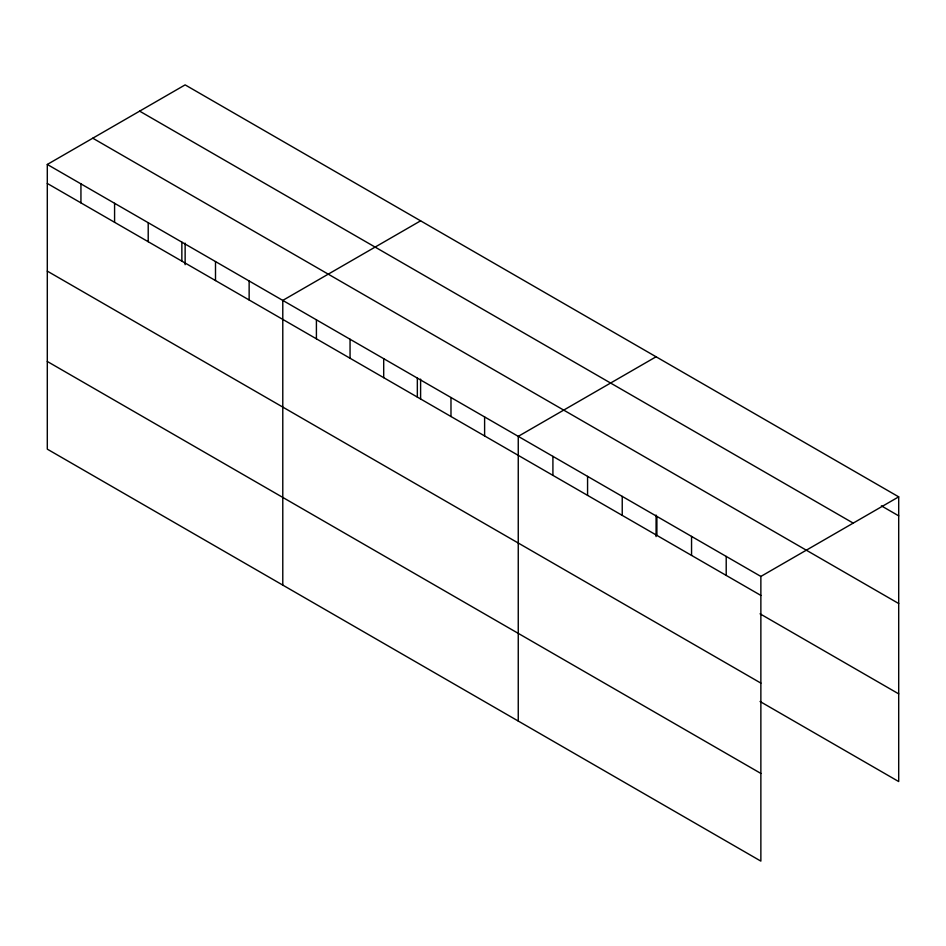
<?xml version="1.0" encoding="UTF-8"?>
<svg xmlns="http://www.w3.org/2000/svg" width="946" height="946" viewBox="0 0 946 946"><rect width="100%" height="100%" fill="white"/><g stroke="black" fill="none" stroke-linecap="round" stroke-linejoin="round"><path stroke-width="1.42" d="M47.3 164.45L760.868 576.433L760.868 861.12L47.3 449.149L47.3 164.45L185.132 84.88L898.7 496.851L898.7 781.55L760.064 701.506M420.603 220.832L282.783 300.402L282.783 585.101M656.086 356.784L518.254 436.354L518.254 721.053M760.868 576.433L898.7 496.851M881.365 505.838L898.7 515.854M139.641 111.143L853.221 523.114M92.779 138.199L898.7 603.524M47.3 183.453L760.868 595.424M760.064 613.824L898.7 693.867M47.3 271.124L760.868 683.107M47.3 361.467L760.868 773.438M726.209 556.425L726.209 575.416M691.55 536.406L691.55 555.408M656.891 516.398L656.891 535.389M656.086 515.073L656.086 536.583M622.232 496.39L622.232 515.381M587.572 476.382L587.572 495.373M552.913 456.374L552.913 475.365M484.612 416.938L484.612 435.929M450.982 397.521L450.982 416.512M420.603 379.121L420.603 399.2M417.34 378.093L417.34 397.084M383.698 358.676L383.698 377.667M350.055 339.247L350.055 358.238M316.413 319.831L316.413 338.822M249.141 280.986L249.141 299.977M215.499 261.569L215.499 280.56M185.132 243.169L185.132 264.679M181.857 242.141L181.857 261.131M148.215 222.724L148.215 241.715M114.584 203.295L114.584 222.286M80.942 183.879L80.942 202.87"/></g></svg>
